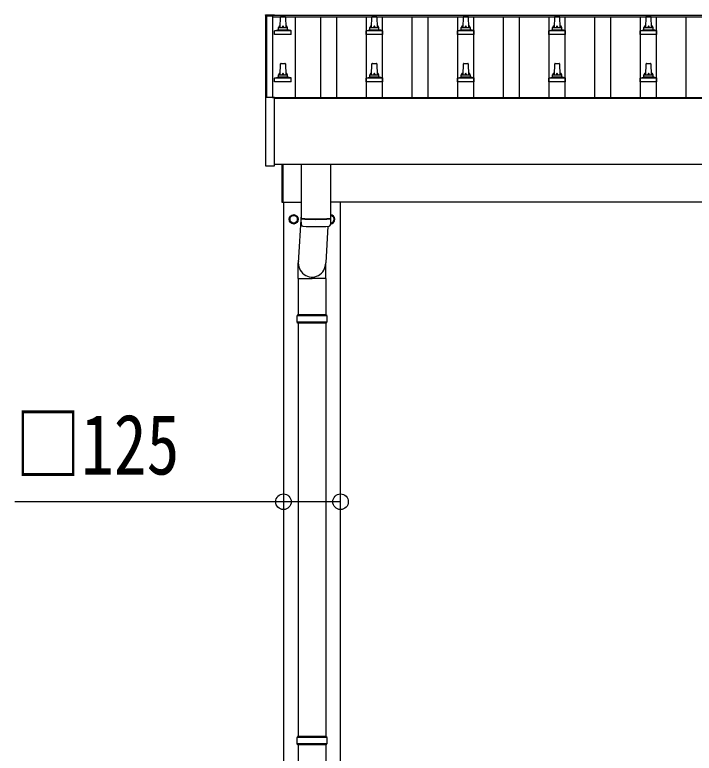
# Model space of a CAD drawing. Units: millimetres, scale not verified. Extents: x -16820 to 16820, y -11880 to 11880.
# Drawn here: x -14300 to -12813, y -1241 to 374 of the extents above; entities that cross this region are included whole.
import ezdxf
from ezdxf.enums import TextEntityAlignment as Align

# ---------------------------------------------------------------- set-up
doc = ezdxf.new("R2010")
doc.units = ezdxf.units.MM
doc.header["$LTSCALE"] = 50
for name, color, linetype in [('0-4_YKK_13', 4, 'Continuous'), ('0-5_YKK_A1', 4, 'Continuous'), ('0-6_YKK_D', 6, 'Continuous')]:
    doc.layers.add(name, color=color, linetype=linetype)
doc.styles.add('ＭＳ ゴシック', font='')
doc.styles.get('ＭＳ ゴシック').set_extended_font_data('MS Gothic')

msp = doc.modelspace()

# ---------------------------------------------------------------- linework, layer by layer
at = {"layer": '0-4_YKK_13'}
for p, q in [((-13751.72, 373.78), (-13751.72, 373.18)), ((-13751.72, 373.18), (-13751.72, 192.52)), ((-13750.72, 374.3), (-13732.72, 374.3)), ((-13731.72, 373.18), (-13731.72, 373.78)), ((-13731.72, 373.11), (-13731.72, 373.18)), ((-13719.42, 346.59), (-13718.69, 370.12)), ((-13717.69, 371.09), (-13709.15, 371.09)), ((-13708.15, 370.12), (-13707.42, 346.59)), ((-13519.42, 346.59), (-13518.69, 370.12)), ((-13517.69, 371.09), (-13509.15, 371.09)), ((-13508.15, 370.12), (-13507.42, 346.59)), ((-13319.42, 346.59), (-13318.69, 370.12)), ((-13317.69, 371.09), (-13309.15, 371.09)), ((-13308.15, 370.12), (-13307.42, 346.59)), ((-13119.42, 346.59), (-13118.69, 370.12)), ((-13117.69, 371.09), (-13109.15, 371.09)), ((-13108.15, 370.12), (-13107.42, 346.59)), ((-12919.42, 346.59), (-12918.69, 370.12)), ((-12917.69, 371.09), (-12909.15, 371.09)), ((-12908.15, 370.12), (-12907.42, 346.59)), ((-13731.29, 339.59), (-13695.55, 339.59)), ((-13730.91, 339.78), (-13724.19, 341.41)), ((-13723.8, 341.59), (-13703.04, 341.59)), ((-13723.42, 342.38), (-13723.42, 346.59)), ((-13722.42, 346.59), (-13704.42, 346.59)), ((-13703.42, 342.38), (-13703.42, 346.59)), ((-13695.94, 339.78), (-13702.66, 341.41)), ((-13531.29, 339.59), (-13495.55, 339.59)), ((-13530.91, 339.78), (-13524.19, 341.41)), ((-13523.8, 341.59), (-13503.04, 341.59)), ((-13523.42, 342.38), (-13523.42, 346.59)), ((-13522.42, 346.59), (-13504.42, 346.59)), ((-13503.42, 342.38), (-13503.42, 346.59)), ((-13495.94, 339.78), (-13502.66, 341.41)), ((-13331.29, 339.59), (-13295.55, 339.59)), ((-13330.91, 339.78), (-13324.19, 341.41)), ((-13323.8, 341.59), (-13303.04, 341.59)), ((-13323.42, 342.38), (-13323.42, 346.59)), ((-13322.42, 346.59), (-13304.42, 346.59)), ((-13303.42, 342.38), (-13303.42, 346.59)), ((-13295.94, 339.78), (-13302.66, 341.41)), ((-13131.29, 339.59), (-13095.55, 339.59)), ((-13130.91, 339.78), (-13124.19, 341.41)), ((-13123.8, 341.59), (-13103.04, 341.59)), ((-13123.42, 342.38), (-13123.42, 346.59)), ((-13122.42, 346.59), (-13104.42, 346.59)), ((-13103.42, 342.38), (-13103.42, 346.59)), ((-13095.94, 339.78), (-13102.66, 341.41)), ((-12931.29, 339.59), (-12895.55, 339.59)), ((-12930.91, 339.78), (-12924.19, 341.41)), ((-12923.8, 341.59), (-12903.04, 341.59)), ((-12923.42, 342.38), (-12923.42, 346.59)), ((-12922.42, 346.59), (-12904.42, 346.59)), ((-12903.42, 342.38), (-12903.42, 346.59)), ((-12895.94, 339.78), (-12902.66, 341.41)), ((-13731.67, 331.09), (-13731.67, 338.81)), ((-13695.17, 331.09), (-13731.67, 331.09)), ((-13695.17, 331.09), (-13695.17, 338.81)), ((-13531.67, 331.09), (-13531.67, 338.81)), ((-13495.17, 331.09), (-13531.67, 331.09)), ((-13495.17, 331.09), (-13495.17, 338.81)), ((-13331.67, 331.09), (-13331.67, 338.81)), ((-13295.17, 331.09), (-13331.67, 331.09)), ((-13295.17, 331.09), (-13295.17, 338.81)), ((-13131.67, 331.09), (-13131.67, 338.81)), ((-13095.17, 331.09), (-13131.67, 331.09)), ((-13095.17, 331.09), (-13095.17, 338.81)), ((-12931.67, 331.09), (-12931.67, 338.81)), ((-12895.17, 331.09), (-12931.67, 331.09)), ((-12895.17, 331.09), (-12895.17, 338.81)), ((-13719.42, 243.26), (-13718.69, 266.79)), ((-13717.69, 267.76), (-13709.15, 267.76)), ((-13708.15, 266.79), (-13707.42, 243.26)), ((-13519.42, 243.26), (-13518.69, 266.79)), ((-13517.69, 267.76), (-13509.15, 267.76)), ((-13508.15, 266.79), (-13507.42, 243.26)), ((-13319.42, 243.26), (-13318.69, 266.79)), ((-13317.69, 267.76), (-13309.15, 267.76)), ((-13308.15, 266.79), (-13307.42, 243.26)), ((-13119.42, 243.26), (-13118.69, 266.79)), ((-13117.69, 267.76), (-13109.15, 267.76)), ((-13108.15, 266.79), (-13107.42, 243.26)), ((-12919.42, 243.26), (-12918.69, 266.79)), ((-12917.69, 267.76), (-12909.15, 267.76)), ((-12908.15, 266.79), (-12907.42, 243.26)), ((-13723.42, 239.05), (-13723.42, 243.26)), ((-13722.42, 243.26), (-13704.42, 243.26)), ((-13703.42, 239.05), (-13703.42, 243.26)), ((-13523.42, 239.05), (-13523.42, 243.26)), ((-13522.42, 243.26), (-13504.42, 243.26)), ((-13503.42, 239.05), (-13503.42, 243.26)), ((-13323.42, 239.05), (-13323.42, 243.26)), ((-13322.42, 243.26), (-13304.42, 243.26)), ((-13303.42, 239.05), (-13303.42, 243.26)), ((-13123.42, 239.05), (-13123.42, 243.26)), ((-13122.42, 243.26), (-13104.42, 243.26)), ((-13103.42, 239.05), (-13103.42, 243.26)), ((-12923.42, 239.05), (-12923.42, 243.26)), ((-12922.42, 243.26), (-12904.42, 243.26)), ((-12903.42, 239.05), (-12903.42, 243.26)), ((-13731.67, 227.76), (-13731.67, 235.47)), ((-13695.17, 227.76), (-13731.67, 227.76)), ((-13731.29, 236.26), (-13695.55, 236.26)), ((-13730.91, 236.45), (-13724.19, 238.08)), ((-13723.8, 238.26), (-13703.04, 238.26)), ((-13695.94, 236.45), (-13702.66, 238.08)), ((-13695.17, 227.76), (-13695.17, 235.47)), ((-13531.67, 227.76), (-13531.67, 235.47)), ((-13495.17, 227.76), (-13531.67, 227.76)), ((-13531.29, 236.26), (-13495.55, 236.26)), ((-13530.91, 236.45), (-13524.19, 238.08)), ((-13523.8, 238.26), (-13503.04, 238.26)), ((-13495.94, 236.45), (-13502.66, 238.08)), ((-13495.17, 227.76), (-13495.17, 235.47)), ((-13331.67, 227.76), (-13331.67, 235.47)), ((-13295.17, 227.76), (-13331.67, 227.76)), ((-13331.29, 236.26), (-13295.55, 236.26)), ((-13330.91, 236.45), (-13324.19, 238.08)), ((-13323.8, 238.26), (-13303.04, 238.26)), ((-13295.94, 236.45), (-13302.66, 238.08)), ((-13295.17, 227.76), (-13295.17, 235.47)), ((-13131.67, 227.76), (-13131.67, 235.47)), ((-13095.17, 227.76), (-13131.67, 227.76)), ((-13131.29, 236.26), (-13095.55, 236.26)), ((-13130.91, 236.45), (-13124.19, 238.08)), ((-13123.8, 238.26), (-13103.04, 238.26)), ((-13095.94, 236.45), (-13102.66, 238.08)), ((-13095.17, 227.76), (-13095.17, 235.47)), ((-12931.67, 227.76), (-12931.67, 235.47)), ((-12895.17, 227.76), (-12931.67, 227.76)), ((-12931.29, 236.26), (-12895.55, 236.26)), ((-12930.91, 236.45), (-12924.19, 238.08)), ((-12923.8, 238.26), (-12903.04, 238.26)), ((-12895.94, 236.45), (-12902.66, 238.08)), ((-12895.17, 227.76), (-12895.17, 235.47)), ((-13751.72, 192.51), (-13751.72, 44.51)), ((-13750.72, 193.01), (-13751.22, 193.01)), ((-13732.72, 193.01), (-13750.72, 193.01)), ((-13732.22, 193.01), (-13732.72, 193.01)), ((-13731.72, 44.51), (-13731.72, 192.51)), ((-13751.22, 44.01), (-13732.22, 44.01)), ((-13715.42, -36.5), (-13715.42, 46.64)), ((-13713.42, 46.64), (-13713.42, -36.5)), ((-13673.42, 46.64), (-13673.42, -71.15)), ((-13609.42, 46.64), (-13609.42, -71.15)), ((-13713.42, -36.5), (-13715.42, -36.5)), ((-13673.42, -61.58), (-13679.98, -168.04)), ((-13681.32, -72.75), (-13681.42, -72.75)), ((-13681.32, -73.25), (-13681.42, -73.25)), ((-13673.22, -85.13), (-13673.45, -72.15)), ((-13668.95, -71.43), (-13668.93, -72.43)), ((-13613.9, -71.43), (-13613.91, -72.43)), ((-13609.39, -72.15), (-13609.62, -85.13)), ((-13614.96, -88.43), (-13619.86, -168.04)), ((-13680.07, -202.7), (-13680.07, -168.04)), ((-13619.77, -202.7), (-13619.77, -168.04)), ((-13680.07, -202.7), (-13649.92, -202.7)), ((-13679.92, -202.7), (-13679.92, -282)), ((-13619.77, -202.7), (-13649.92, -202.7)), ((-13619.92, -202.7), (-13619.92, -282)), ((-13616.92, -284), (-13682.92, -284)), ((-13617.92, -282), (-13681.92, -282)), ((-13681.92, -282), (-13681.92, -284)), ((-13617.92, -282), (-13617.92, -284)), ((-13616.92, -298), (-13682.92, -298)), ((-13681.92, -300), (-13681.92, -298)), ((-13617.92, -300), (-13681.92, -300)), ((-13679.92, -300), (-13679.92, -1204.5)), ((-13619.92, -300), (-13619.92, -1204.5)), ((-13617.92, -300), (-13617.92, -298)), ((-13616.92, -1206.49), (-13682.92, -1206.49)), ((-13617.92, -1204.49), (-13681.92, -1204.49)), ((-13681.92, -1204.49), (-13681.92, -1206.49)), ((-13617.92, -1204.49), (-13617.92, -1206.49)), ((-13616.92, -1220.49), (-13682.92, -1220.49)), ((-13681.92, -1222.49), (-13681.92, -1220.49)), ((-13617.92, -1222.49), (-13681.92, -1222.49)), ((-13679.92, -1222.49), (-13679.92, -2127)), ((-13619.92, -1222.49), (-13619.92, -2127)), ((-13617.92, -1222.49), (-13617.92, -1220.49))]:
    msp.add_line(p, q, dxfattribs=at)
for points in [[(-13751.72, 373.78), (-13751.69, 373.97), (-13751.61, 374.1), (-13751.52, 374.18), (-13751.44, 374.23), (-13751.36, 374.26), (-13751.31, 374.27), (-13751.27, 374.28), (-13751.23, 374.28), (-13751.04, 374.29), (-13750.86, 374.3), (-13750.72, 374.3)], [(-13732.72, 374.3), (-13732.53, 374.3), (-13732.36, 374.29), (-13732.22, 374.28), (-13732.15, 374.28), (-13732.09, 374.26), (-13732, 374.23), (-13731.87, 374.13), (-13731.78, 374), (-13731.77, 373.98)], [(-13609.42, -63.47), (-13601.42, -68.09), (-13601.42, -77.91), (-13609.42, -82.53)]]:
    msp.add_lwpolyline(points, dxfattribs=at)
msp.add_lwpolyline([(-13689.92, -63.19), (-13698.42, -68.09), (-13698.42, -77.91), (-13689.92, -82.81), (-13681.42, -77.91), (-13681.42, -68.09)], close=True, dxfattribs=at)
for radius in [10, 8.5]:
    msp.add_circle((-13689.92, -73), radius, dxfattribs=at)
for centre, radius, start, end in [((-13732.22, 373.78), 0.499, 0.00068, 23.5008), ((-13717.69, 370.09), 1, 90, 178.60509), ((-13709.15, 370.09), 1, 1.39491, 90), ((-13517.69, 370.09), 1, 90, 178.60509), ((-13509.15, 370.09), 1, 1.39491, 90), ((-13317.69, 370.09), 1, 90, 178.60509), ((-13309.15, 370.09), 1, 1.39491, 90), ((-13117.69, 370.09), 1, 90, 178.60509), ((-13109.15, 370.09), 1, 1.39491, 90), ((-12917.69, 370.09), 1, 90, 178.60509), ((-12909.15, 370.09), 1, 1.39491, 90), ((-13730.67, 338.81), 1, 103.62699, 180), ((-13724.42, 342.38), 1, 283.62699, 0), ((-13719.34, 345.96), 4.13, 90, 171.17633), ((-13722.42, 345.59), 1, 90, 180), ((-13710.09, 346.59), 4.83, 133.60282, 180), ((-13716.75, 346.59), 4.83, 0, 46.39718), ((-13707.51, 345.96), 4.13, 8.82367, 90), ((-13704.42, 345.59), 1, 0, 90), ((-13702.42, 342.38), 1, 180, 256.37301), ((-13696.17, 338.81), 1, 0, 76.37301), ((-13530.67, 338.81), 1, 103.62699, 180), ((-13524.42, 342.38), 1, 283.62699, 0), ((-13519.34, 345.96), 4.13, 90, 171.17633), ((-13522.42, 345.59), 1, 90, 180), ((-13510.09, 346.59), 4.83, 133.60282, 180), ((-13516.75, 346.59), 4.83, 0, 46.39718), ((-13507.51, 345.96), 4.13, 8.82367, 90), ((-13504.42, 345.59), 1, 0, 90), ((-13502.42, 342.38), 1, 180, 256.37301), ((-13496.17, 338.81), 1, 0, 76.37301), ((-13330.67, 338.81), 1, 103.62699, 180), ((-13324.42, 342.38), 1, 283.62699, 0), ((-13319.34, 345.96), 4.13, 90, 171.17633), ((-13322.42, 345.59), 1, 90, 180), ((-13310.09, 346.59), 4.83, 133.60282, 180), ((-13316.75, 346.59), 4.83, 0, 46.39718), ((-13307.51, 345.96), 4.13, 8.82367, 90), ((-13304.42, 345.59), 1, 0, 90), ((-13302.42, 342.38), 1, 180, 256.37301), ((-13296.17, 338.81), 1, 0, 76.37301), ((-13130.67, 338.81), 1, 103.62699, 180), ((-13124.42, 342.38), 1, 283.62699, 0), ((-13119.34, 345.96), 4.13, 90, 171.17633), ((-13122.42, 345.59), 1, 90, 180), ((-13110.09, 346.59), 4.83, 133.60282, 180), ((-13116.75, 346.59), 4.83, 0, 46.39718), ((-13107.51, 345.96), 4.13, 8.82367, 90), ((-13104.42, 345.59), 1, 0, 90), ((-13102.42, 342.38), 1, 180, 256.37301), ((-13096.17, 338.81), 1, 0, 76.37301), ((-12930.67, 338.81), 1, 103.62699, 180), ((-12924.42, 342.38), 1, 283.62699, 0), ((-12919.34, 345.96), 4.13, 90, 171.17633), ((-12922.42, 345.59), 1, 90, 180), ((-12910.09, 346.59), 4.83, 133.60282, 180), ((-12916.75, 346.59), 4.83, 0, 46.39718), ((-12907.51, 345.96), 4.13, 8.82367, 90), ((-12904.42, 345.59), 1, 0, 90), ((-12902.42, 342.38), 1, 180, 256.37301), ((-12896.17, 338.81), 1, 0, 76.37301), ((-13717.69, 266.76), 1, 90, 178.60509), ((-13709.15, 266.76), 1, 1.39491, 90), ((-13517.69, 266.76), 1, 90, 178.60509), ((-13509.15, 266.76), 1, 1.39491, 90), ((-13317.69, 266.76), 1, 90, 178.60509), ((-13309.15, 266.76), 1, 1.39491, 90), ((-13117.69, 266.76), 1, 90, 178.60509), ((-13109.15, 266.76), 1, 1.39491, 90), ((-12917.69, 266.76), 1, 90, 178.60509), ((-12909.15, 266.76), 1, 1.39491, 90), ((-13719.34, 242.63), 4.13, 90, 171.17633), ((-13722.42, 242.26), 1, 90, 180), ((-13710.09, 243.26), 4.83, 133.60282, 180), ((-13716.75, 243.26), 4.83, 0, 46.39718), ((-13707.51, 242.63), 4.13, 8.82367, 90), ((-13704.42, 242.26), 1, 0, 90), ((-13519.34, 242.63), 4.13, 90, 171.17633), ((-13522.42, 242.26), 1, 90, 180), ((-13510.09, 243.26), 4.83, 133.60282, 180), ((-13516.75, 243.26), 4.83, 0, 46.39718), ((-13507.51, 242.63), 4.13, 8.82367, 90), ((-13504.42, 242.26), 1, 0, 90), ((-13319.34, 242.63), 4.13, 90, 171.17633), ((-13322.42, 242.26), 1, 90, 180), ((-13310.09, 243.26), 4.83, 133.60282, 180), ((-13316.75, 243.26), 4.83, 0, 46.39718), ((-13307.51, 242.63), 4.13, 8.82367, 90), ((-13304.42, 242.26), 1, 0, 90), ((-13119.34, 242.63), 4.13, 90, 171.17633), ((-13122.42, 242.26), 1, 90, 180), ((-13110.09, 243.26), 4.83, 133.60282, 180), ((-13116.75, 243.26), 4.83, 0, 46.39718), ((-13107.51, 242.63), 4.13, 8.82367, 90), ((-13104.42, 242.26), 1, 0, 90), ((-12919.34, 242.63), 4.13, 90, 171.17633), ((-12922.42, 242.26), 1, 90, 180), ((-12910.09, 243.26), 4.83, 133.60282, 180), ((-12916.75, 243.26), 4.83, 0, 46.39718), ((-12907.51, 242.63), 4.13, 8.82367, 90), ((-12904.42, 242.26), 1, 0, 90), ((-13730.67, 235.47), 1, 103.62699, 180), ((-13724.42, 239.05), 1, 283.62699, 0), ((-13702.42, 239.05), 1, 180, 256.37301), ((-13696.17, 235.47), 1, 0, 76.37301), ((-13530.67, 235.47), 1, 103.62699, 180), ((-13524.42, 239.05), 1, 283.62699, 0), ((-13502.42, 239.05), 1, 180, 256.37301), ((-13496.17, 235.47), 1, 0, 76.37301), ((-13330.67, 235.47), 1, 103.62699, 180), ((-13324.42, 239.05), 1, 283.62699, 0), ((-13302.42, 239.05), 1, 180, 256.37301), ((-13296.17, 235.47), 1, 0, 76.37301), ((-13130.67, 235.47), 1, 103.62699, 180), ((-13124.42, 239.05), 1, 283.62699, 0), ((-13102.42, 239.05), 1, 180, 256.37301), ((-13096.17, 235.47), 1, 0, 76.37301), ((-12930.67, 235.47), 1, 103.62699, 180), ((-12924.42, 239.05), 1, 283.62699, 0), ((-12902.42, 239.05), 1, 180, 256.37301), ((-12896.17, 235.47), 1, 0, 76.37301), ((-13751.22, 192.51), 0.5, 90, 180), ((-13732.22, 192.51), 0.5, 0, 90), ((-13751.22, 44.51), 0.5, 180, 270), ((-13732.22, 44.51), 0.5, 270, 0), ((-13609.92, -73), 10, 272.86598, 87.13402), ((-13609.92, -73), 8.5, 273.37229, 86.62771), ((-13689.92, -73), 8.6, 171.25399, 188.74601), ((-13689.92, -73), 8.6, 111.25399, 128.74601), ((-13689.92, -73), 8.6, 231.25399, 248.74601), ((-13689.92, -73), 8.6, 51.25399, 68.74601), ((-13689.92, -73), 8.6, 291.25399, 308.74601), ((-13689.92, -73), 8.6, 1.66581, 8.74601), ((-13689.92, -73), 8.6, 351.25399, 358.33419), ((-13641.42, 408.58), 480.8, 266.18381, 273.81619), ((-13641.42, 407.58), 480.8, 266.18381, 273.81619), ((-13609.92, -73), 8.6, 51.25399, 68.74601), ((-13609.92, -73), 8.6, 291.25399, 308.74601), ((-13609.92, -73), 8.6, 351.25399, 8.74601), ((-13669.8, -84.9), 3.43, 183.91307, 262.91645), ((-13641.43, 430.57), 519.67, 266.82357, 273.17802), ((-13613.04, -84.9), 3.43, 277.00994, 356.09787), ((-13634.17, -291), 49.25, 171.82876, 180.00002), ((-13665.67, -291), 49.25, 359.99998, 8.17124), ((-13634.17, -291), 49.25, 180.00002, 188.17127), ((-13665.67, -291), 49.25, 351.82873, 359.99998), ((-13634.17, -1213.49), 49.25, 171.82876, 180.00002), ((-13665.67, -1213.49), 49.25, 359.99998, 8.17124), ((-13634.17, -1213.49), 49.25, 180.00002, 188.17127), ((-13665.67, -1213.49), 49.25, 351.82873, 359.99998)]:
    msp.add_arc(centre, radius, start, end, dxfattribs=at)
msp.add_ellipse((-13649.92, -168.04), major_axis=(0, -31.56), ratio=0.952301, start_param=4.5832251, end_param=7.8539816, dxfattribs=at)
at = {"layer": '0-5_YKK_A1'}
for p, q in [((-13748.42, 372.15), (-13736.42, 372.15)), ((-13748.42, 193.01), (-13748.42, 372.15)), ((-13736.42, 373.11), (-8335.92, 373.11)), ((-13736.42, 373.11), (-13736.42, 369.53)), ((-13736.42, 372.15), (-13736.42, 193.01)), ((-13736.42, 369.53), (-8313.42, 369.53)), ((-13686.92, 369.53), (-13686.92, 193.07)), ((-13630.92, 193.07), (-13630.92, 369.53)), ((-13595.92, 193.07), (-13595.92, 369.53)), ((-13530.92, 193.07), (-13530.92, 369.53)), ((-13495.92, 193.07), (-13495.92, 369.53)), ((-13430.92, 193.07), (-13430.92, 369.53)), ((-13395.92, 193.07), (-13395.92, 369.53)), ((-13330.92, 193.07), (-13330.92, 369.53)), ((-13295.92, 193.07), (-13295.92, 369.53)), ((-13230.92, 193.07), (-13230.92, 369.53)), ((-13195.92, 193.07), (-13195.92, 369.53)), ((-13130.92, 193.07), (-13130.92, 369.53)), ((-13095.92, 193.07), (-13095.92, 369.53)), ((-13030.92, 193.07), (-13030.92, 369.53)), ((-12995.92, 193.07), (-12995.92, 369.53)), ((-12930.92, 193.07), (-12930.92, 369.53)), ((-12895.92, 193.07), (-12895.92, 369.53)), ((-12830.92, 193.07), (-12830.92, 369.53)), ((-13736.42, 193.07), (-8323.42, 193.07)), ((-13731.72, 191.51), (-8323.42, 191.51)), ((-8323.42, 46.64), (-13731.72, 46.64)), ((-13713.42, -36), (-13673.42, -36)), ((-13712.42, -36), (-13712.42, -2836)), ((-8328.42, -36), (-13609.42, -36)), ((-13587.42, -2836), (-13587.42, -36))]:
    msp.add_line(p, q, dxfattribs=at)
at = {"layer": '0-6_YKK_D'}
msp.add_line((-13712.42, -691), (-13712.42, -692), dxfattribs=at)
msp.add_lwpolyline([(-13587.42, -691), (-13712.42, -691), (-14300.42, -691)], dxfattribs=at)
for centre in [(-13712.42, -691), (-13587.42, -691)]:
    msp.add_circle(centre, 17, dxfattribs=at)

# ---------------------------------------------------------------- texts
at = {"layer": '0-6_YKK_D', "style": 'ＭＳ ゴシック', "width": 0.8}
msp.add_text('□125', height=132, dxfattribs=at).set_placement((-14299.62, -671), align=Align.BOTTOM_LEFT)

doc.saveas('drawing.dxf')
